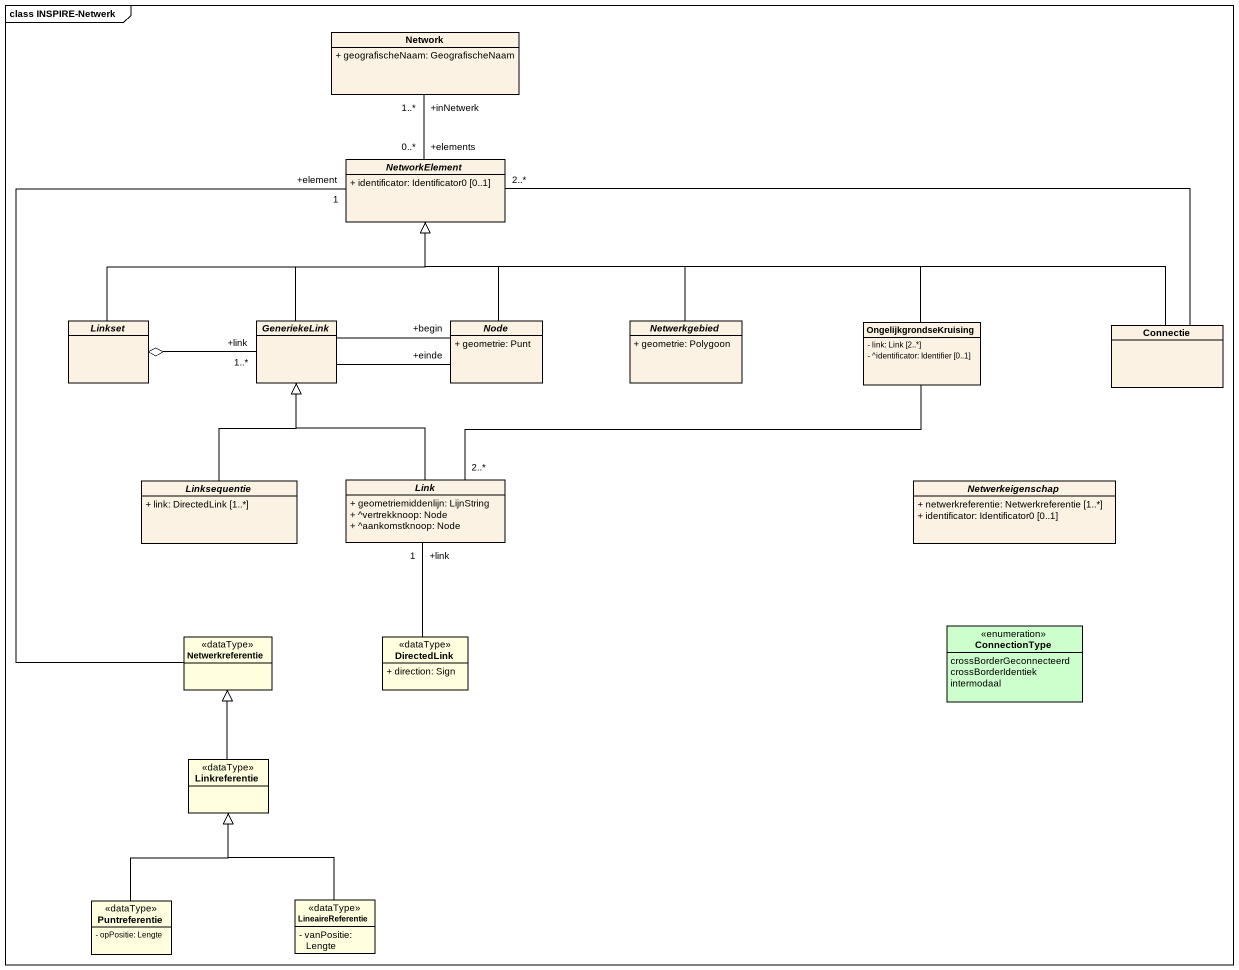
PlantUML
@startuml
mainframe class INSPIRE-Netwerk
hide circle
hide empty members
skinparam classAttributeIconSize 0
class "Network" as Network_ {
  + geografischeNaam: GeografischeNaam
}
abstract class NetworkElement {
  + identificator: Identificator0 [0..1]
}
abstract class Linkset
abstract class GeneriekeLink
abstract class "Node" as Node_ {
  + geometrie: Punt
}
abstract class Netwerkgebied {
  + geometrie: Polygoon
}
class OngelijkgrondseKruising {
  - link: Link [2..*]
  - ^identificator: Identifier [0..1]
}
class Connectie
abstract class Linksequentie {
  + link: DirectedLink [1..*]
}
abstract class Link {
  + geometriemiddenlijn: LijnString
  + ^vertrekknoop: Node
  + ^aankomstknoop: Node
}
abstract class Netwerkeigenschap {
  + netwerkreferentie: Netwerkreferentie [1..*]
  + identificator: Identificator0 [0..1]
}
class Netwerkreferentie <<dataType>> #FFFFE0
class DirectedLink <<dataType>> #FFFFE0 {
  + direction: Sign
}
enum ConnectionType #CCFFCC {
  crossBorderGeconnecteerd
  crossBorderIdentiek
  intermodaal
}
class Linkreferentie <<dataType>> #FFFFE0
class Puntreferentie <<dataType>> #FFFFE0 {
  - opPositie: Lengte
}
class LineaireReferentie <<dataType>> #FFFFE0 {
  - vanPositie: Lengte
}
Network_ "+inNetwerk\n1..*" -- "+elements\n0..*" NetworkElement
Linkset -right-|> NetworkElement
GeneriekeLink -up-|> NetworkElement
GeneriekeLink "+link\n1..*" -left-o Linkset
GeneriekeLink -right- "+begin" Node_
GeneriekeLink -right- "+einde" Node_
Node_ -up-|> NetworkElement
Netwerkgebied -up-|> NetworkElement
OngelijkgrondseKruising -left-|> NetworkElement
OngelijkgrondseKruising -left- "2..*" Link
Connectie -left-|> NetworkElement
Connectie -left- "2..*" NetworkElement
Linksequentie -up-|> GeneriekeLink
Link -up-|> GeneriekeLink
Netwerkreferentie -up- "+element\n1" NetworkElement
DirectedLink -up- "+link\n1" Link
Linkreferentie -up-|> Netwerkreferentie
Puntreferentie -up-|> Linkreferentie
LineaireReferentie -up-|> Linkreferentie
@enduml
